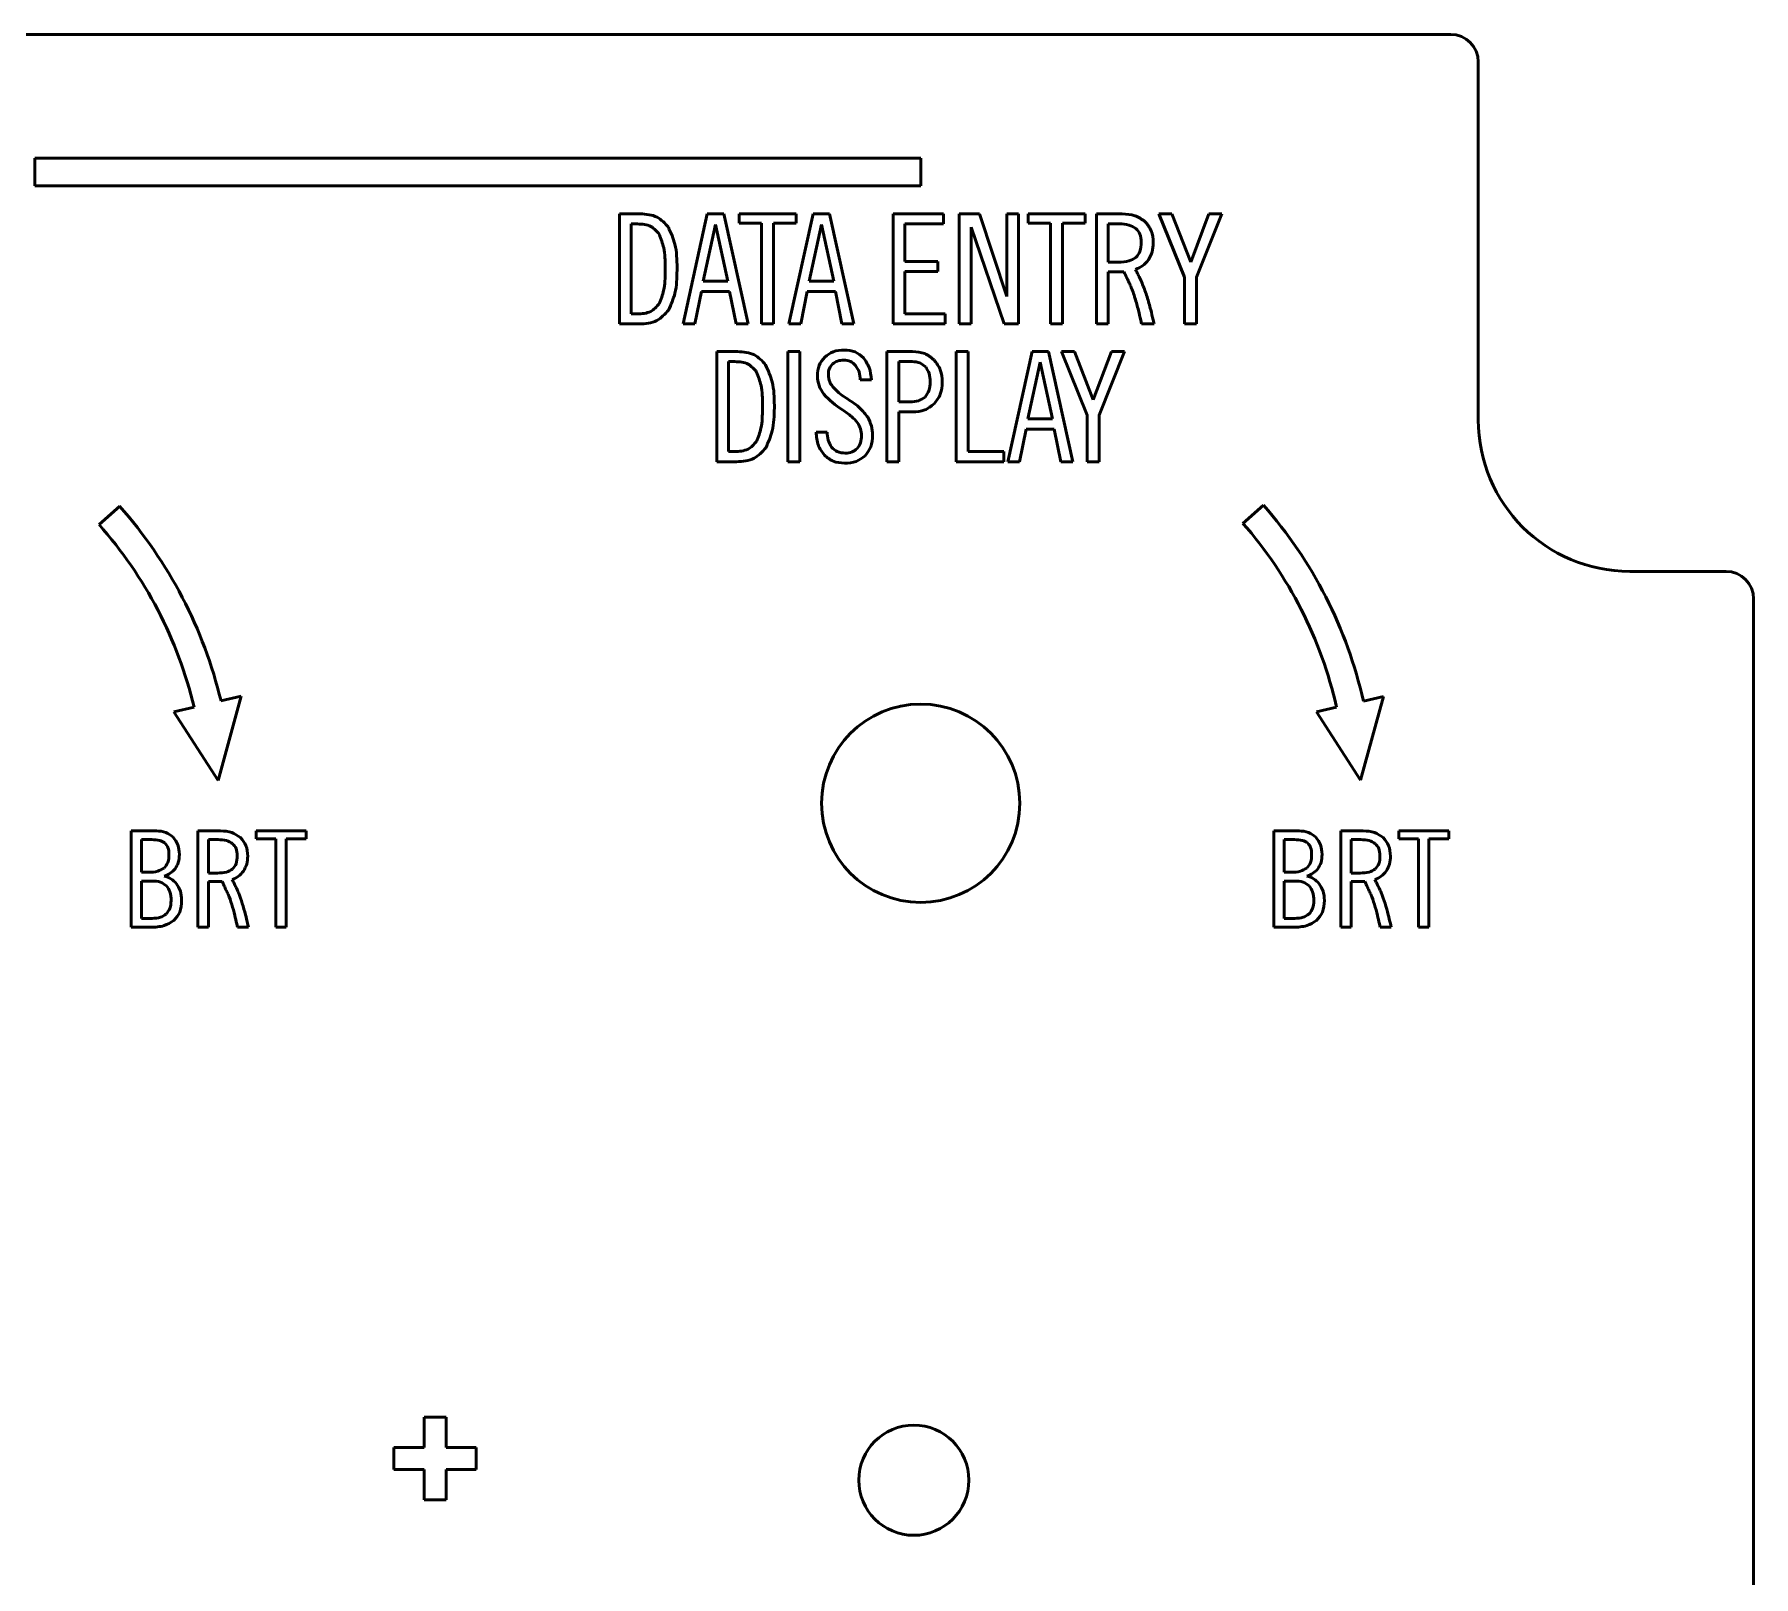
# Model space of a CAD drawing. Header units: millimetres. Extents: x 160 to 304, y 109 to 221.
# Drawn here: x 241.3 to 303.7, y 164.7 to 220.7 of the extents above; entities that cross this region are included whole.
import ezdxf

# ---------------------------------------------------------------- set-up
doc = ezdxf.new("R2010")
doc.units = ezdxf.units.MM
doc.header["$LTSCALE"] = 0.75
doc.layers.add('Visible', color=7, linetype='Continuous', lineweight=50)

msp = doc.modelspace()

# ---------------------------------------------------------------- linework, layer by layer
at = {"layer": 'Visible'}
for p, q in [((292.737, 220.655), (171.237, 220.655)), ((293.737, 206.655), (293.737, 219.655)), ((241.318, 215.155), (241.318, 216.155)), ((241.318, 216.155), (273.487, 216.155)), ((273.487, 216.155), (273.487, 215.155)), ((273.487, 215.155), (241.318, 215.155)), ((262.544, 210.139), (262.544, 214.139)), ((262.544, 214.139), (263.298, 214.139)), ((262.977, 213.773), (262.977, 210.504)), ((263.198, 213.773), (262.977, 213.773)), ((264.855, 210.139), (265.736, 214.139)), ((266.035, 213.756), (265.586, 211.69)), ((265.736, 214.139), (266.334, 214.139)), ((266.483, 211.69), (266.035, 213.756)), ((266.334, 214.139), (267.22, 210.139)), ((266.893, 214.139), (268.96, 214.139)), ((266.893, 213.801), (266.893, 214.139)), ((267.708, 213.801), (266.893, 213.801)), ((267.708, 210.139), (267.708, 213.801)), ((268.96, 213.801), (268.14, 213.801)), ((268.14, 213.801), (268.14, 210.139)), ((268.7, 210.139), (269.58, 214.139)), ((268.96, 214.139), (268.96, 213.801)), ((269.88, 213.756), (269.431, 211.69)), ((269.58, 214.139), (270.179, 214.139)), ((270.328, 211.69), (269.88, 213.756)), ((270.179, 214.139), (271.065, 210.139)), ((272.483, 210.139), (272.483, 214.139)), ((272.483, 214.139), (274.312, 214.139)), ((274.312, 213.773), (272.916, 213.773)), ((272.916, 213.773), (272.916, 212.41)), ((274.312, 214.139), (274.312, 213.773)), ((274.888, 210.139), (274.888, 214.139)), ((274.888, 214.139), (275.619, 214.139)), ((276.517, 210.139), (275.32, 213.651)), ((275.32, 213.651), (275.32, 210.139)), ((275.619, 214.139), (276.611, 211.141)), ((276.611, 214.139), (277.043, 214.139)), ((276.611, 211.141), (276.611, 214.139)), ((277.043, 214.139), (277.043, 210.139)), ((277.392, 214.139), (279.459, 214.139)), ((277.392, 213.801), (277.392, 214.139)), ((278.206, 213.801), (277.392, 213.801)), ((278.206, 210.139), (278.206, 213.801)), ((279.459, 213.801), (278.639, 213.801)), ((278.639, 213.801), (278.639, 210.139)), ((279.459, 214.139), (279.459, 213.801)), ((279.869, 210.139), (279.869, 214.139)), ((279.869, 214.139), (280.805, 214.139)), ((280.301, 213.773), (280.301, 212.388)), ((280.7, 213.773), (280.301, 213.773)), ((283.071, 211.834), (282.134, 214.139)), ((282.134, 214.139), (282.605, 214.139)), ((282.605, 214.139), (283.292, 212.388)), ((283.292, 212.388), (283.957, 214.139)), ((284.428, 214.139), (283.503, 211.834)), ((283.957, 214.139), (284.428, 214.139)), ((272.916, 212.41), (274.112, 212.41)), ((274.112, 212.41), (274.112, 212.044)), ((280.301, 212.388), (280.677, 212.388)), ((264.206, 212.05), (264.206, 212.2)), ((264.639, 212.177), (264.639, 212.089)), ((265.586, 211.69), (266.483, 211.69)), ((269.431, 211.69), (270.328, 211.69)), ((274.112, 212.044), (272.916, 212.044)), ((272.916, 212.044), (272.916, 210.504)), ((280.866, 212.033), (280.301, 212.039)), ((280.301, 212.039), (280.301, 210.139)), ((280.893, 211.981), (280.866, 212.033)), ((281.287, 212.122), (281.315, 212.067)), ((283.071, 210.139), (283.071, 211.834)), ((283.503, 211.834), (283.503, 210.139)), ((265.525, 211.324), (265.287, 210.139)), ((266.544, 211.324), (265.525, 211.324)), ((266.783, 210.139), (266.544, 211.324)), ((269.37, 211.324), (269.132, 210.139)), ((270.389, 211.324), (269.37, 211.324)), ((270.628, 210.139), (270.389, 211.324)), ((262.977, 210.504), (263.193, 210.504)), ((272.916, 210.504), (274.378, 210.504)), ((274.378, 210.504), (274.378, 210.139)), ((263.265, 210.139), (262.544, 210.139)), ((265.287, 210.139), (264.855, 210.139)), ((267.22, 210.139), (266.783, 210.139)), ((268.14, 210.139), (267.708, 210.139)), ((269.132, 210.139), (268.7, 210.139)), ((271.065, 210.139), (270.628, 210.139)), ((274.378, 210.139), (272.483, 210.139)), ((275.32, 210.139), (274.888, 210.139)), ((277.043, 210.139), (276.517, 210.139)), ((278.639, 210.139), (278.206, 210.139)), ((280.301, 210.139), (279.869, 210.139)), ((281.508, 210.139), (281.478, 210.28)), ((281.963, 210.139), (281.508, 210.139)), ((281.929, 210.288), (281.963, 210.139)), ((283.503, 210.139), (283.071, 210.139)), ((266.078, 205.139), (266.078, 209.139)), ((266.078, 209.139), (266.831, 209.139)), ((266.51, 208.773), (266.51, 205.504)), ((266.732, 208.773), (266.51, 208.773)), ((268.66, 209.139), (269.092, 209.139)), ((268.66, 205.139), (268.66, 209.139)), ((269.092, 209.139), (269.092, 205.139)), ((272.261, 205.139), (272.261, 209.139)), ((272.261, 209.139), (273.192, 209.139)), ((272.693, 208.773), (272.693, 207.31)), ((273.18, 208.773), (272.693, 208.773)), ((274.776, 205.139), (274.776, 209.139)), ((274.776, 209.139), (275.208, 209.139)), ((275.208, 209.139), (275.208, 205.504)), ((276.649, 205.139), (277.53, 209.139)), ((277.829, 208.756), (277.38, 206.69)), ((277.53, 209.139), (278.128, 209.139)), ((278.277, 206.69), (277.829, 208.756)), ((278.128, 209.139), (279.014, 205.139)), ((279.535, 206.834), (278.599, 209.139)), ((278.599, 209.139), (279.07, 209.139)), ((279.07, 209.139), (279.757, 207.388)), ((279.757, 207.388), (280.421, 209.139)), ((280.892, 209.139), (279.967, 206.834)), ((280.421, 209.139), (280.892, 209.139)), ((271.696, 208.108), (271.291, 208.108)), ((272.693, 207.31), (273.092, 207.31)), ((267.74, 207.05), (267.74, 207.2)), ((268.172, 207.177), (268.172, 207.089)), ((273.203, 206.945), (272.693, 206.945)), ((272.693, 206.945), (272.693, 205.139)), ((277.38, 206.69), (278.277, 206.69)), ((279.535, 205.139), (279.535, 206.834)), ((279.967, 206.834), (279.967, 205.139)), ((269.69, 206.213), (270.089, 206.213)), ((277.319, 206.324), (277.081, 205.139)), ((278.338, 206.324), (277.319, 206.324)), ((278.577, 205.139), (278.338, 206.324)), ((266.51, 205.504), (266.726, 205.504)), ((275.208, 205.504), (276.51, 205.504)), ((276.51, 205.504), (276.51, 205.139)), ((266.798, 205.139), (266.078, 205.139)), ((269.092, 205.139), (268.66, 205.139)), ((272.693, 205.139), (272.261, 205.139)), ((276.51, 205.139), (274.776, 205.139)), ((277.081, 205.139), (276.649, 205.139)), ((279.014, 205.139), (278.577, 205.139)), ((279.967, 205.139), (279.535, 205.139)), ((285.188, 202.9), (285.94, 203.56)), ((243.646, 202.859), (244.396, 203.521)), ((302.737, 201.155), (299.237, 201.155)), ((303.737, 129.155), (303.737, 200.155)), ((246.362, 196.056), (247.102, 196.227)), ((248.807, 196.62), (247.975, 193.566)), ((248.076, 196.452), (248.807, 196.62)), ((287.859, 196.053), (288.59, 196.222)), ((288.59, 196.222), (288.589, 196.226)), ((290.295, 196.615), (289.465, 193.572)), ((289.564, 196.447), (290.295, 196.615)), ((247.975, 193.566), (246.362, 196.056)), ((289.465, 193.572), (287.859, 196.053)), ((244.809, 188.235), (244.809, 191.735)), ((244.809, 191.735), (245.73, 191.735)), ((247.24, 188.235), (247.24, 191.735)), ((247.24, 191.735), (248.06, 191.735)), ((249.356, 191.735), (251.165, 191.735)), ((249.356, 191.439), (249.356, 191.735)), ((251.165, 191.735), (251.165, 191.439)), ((286.309, 188.235), (286.309, 191.735)), ((286.309, 191.735), (287.23, 191.735)), ((288.74, 188.235), (288.74, 191.735)), ((288.74, 191.735), (289.56, 191.735)), ((290.856, 191.735), (292.665, 191.735)), ((290.856, 191.439), (290.856, 191.735)), ((292.665, 191.735), (292.665, 191.439)), ((245.187, 191.415), (245.187, 190.232)), ((245.566, 191.415), (245.187, 191.415)), ((247.619, 191.415), (247.619, 190.203)), ((247.968, 191.415), (247.619, 191.415)), ((250.069, 191.439), (249.356, 191.439)), ((250.069, 188.235), (250.069, 191.439)), ((251.165, 191.439), (250.447, 191.439)), ((250.447, 191.439), (250.447, 188.235)), ((286.687, 191.415), (286.687, 190.232)), ((287.066, 191.415), (286.687, 191.415)), ((289.118, 191.415), (289.118, 190.203)), ((289.468, 191.415), (289.118, 191.415)), ((291.569, 191.439), (290.856, 191.439)), ((291.569, 188.235), (291.569, 191.439)), ((292.665, 191.439), (291.947, 191.439)), ((291.947, 191.439), (291.947, 188.235)), ((245.187, 190.232), (245.444, 190.232)), ((245.187, 189.912), (245.187, 188.555)), ((245.566, 189.912), (245.187, 189.912)), ((247.619, 190.203), (247.948, 190.203)), ((248.113, 189.893), (247.619, 189.898)), ((247.619, 189.898), (247.619, 188.235)), ((248.137, 189.847), (248.113, 189.893)), ((248.481, 189.97), (248.506, 189.922)), ((286.687, 190.232), (286.944, 190.232)), ((286.687, 189.912), (286.687, 188.555)), ((287.066, 189.912), (286.687, 189.912)), ((289.118, 190.203), (289.448, 190.203)), ((289.613, 189.893), (289.118, 189.898)), ((289.118, 189.898), (289.118, 188.235)), ((289.637, 189.847), (289.613, 189.893)), ((289.981, 189.97), (290.006, 189.922)), ((245.522, 188.235), (244.809, 188.235)), ((245.187, 188.555), (245.575, 188.555)), ((247.619, 188.235), (247.24, 188.235)), ((248.675, 188.235), (248.649, 188.358)), ((249.073, 188.235), (248.675, 188.235)), ((249.044, 188.366), (249.073, 188.235)), ((250.447, 188.235), (250.069, 188.235)), ((287.022, 188.235), (286.309, 188.235)), ((286.687, 188.555), (287.075, 188.555)), ((289.118, 188.235), (288.74, 188.235)), ((290.175, 188.235), (290.149, 188.358)), ((290.573, 188.235), (290.175, 188.235)), ((290.544, 188.366), (290.573, 188.235)), ((291.947, 188.235), (291.569, 188.235)), ((255.449, 169.347), (255.449, 170.447)), ((255.449, 170.447), (256.249, 170.447)), ((256.249, 170.447), (256.249, 169.347)), ((254.349, 169.347), (255.449, 169.347)), ((254.349, 168.547), (254.349, 169.347)), ((256.249, 169.347), (257.349, 169.347)), ((257.349, 169.347), (257.349, 168.547)), ((255.449, 168.547), (254.349, 168.547)), ((255.449, 167.447), (255.449, 168.547)), ((257.349, 168.547), (256.249, 168.547)), ((256.249, 168.547), (256.249, 167.447)), ((256.249, 167.447), (255.449, 167.447))]:
    msp.add_line(p, q, dxfattribs=at)
at = {"layer": 'Visible', "extrusion": (0, 0, -1)}
for centre, radius in [((-273.487, 192.735), 3.6), ((-273.237, 168.155), 2)]:
    msp.add_circle(centre, radius, dxfattribs=at)
for centre, radius, start, end in [((-292.737, 219.655), 1, 90, 180), ((-299.237, 206.655), 5.5, 270, 0), ((-273.765, 192.877), 16.197, 138.73268, 167.26732), ((-232.005, 192.577), 16.532, 138.54723, 166.44495), ((-302.737, 200.155), 1, 90, 180)]:
    msp.add_arc(centre, radius, start, end, dxfattribs=at)
at = {"layer": 'Visible'}
for centre, radius, start, end in [((278.249, 210.606), 2.98, 24.68132, 27.46821), ((291.145, 216.59), 11.237, 204.94996, 205.904), ((277.426, 209.921), 4.018, 23.33011, 25.98171), ((271.312, 207.083), 11.176, 25.70752, 26.4824), ((278.982, 210.537), 2.767, 22.0027, 26.0859), ((277.297, 209.898), 4.145, 16.57196, 22.92171), ((272.069, 208.283), 9.617, 14.13664, 16.91182), ((276.785, 209.615), 5.149, 17.0459, 22.3515), ((273.019, 208.404), 9.105, 14.32443, 17.3871), ((270.294, 207.824), 11.45, 12.38648, 14.19533), ((268.944, 207.359), 13.312, 12.71263, 14.3437), ((272.218, 209.551), 2.979, 221.09826, 238.09024), ((272.169, 209.598), 2.559, 224.5088, 238.49), ((268.881, 204.298), 3.244, 49.78004, 57.09365), ((270.075, 205.692), 1.409, 37.57358, 50.26469), ((232.005, 192.577), 15.532, 13.59112, 41.45277), ((273.765, 192.877), 15.197, 12.73268, 41.26732), ((245.821, 188.643), 2.61, 24.68339, 27.46768), ((239.776, 185.573), 9.753, 25.70689, 26.48384), ((287.321, 188.643), 2.61, 24.68339, 27.46768), ((281.276, 185.573), 9.753, 25.70689, 26.48384), ((257.087, 193.871), 9.81, 204.94863, 205.90484), ((245.103, 188.045), 3.515, 23.33004, 25.98185), ((244.99, 188.024), 3.627, 16.57226, 22.92141), ((246.463, 188.583), 2.423, 22.0041, 26.0846), ((244.542, 187.777), 4.506, 17.04584, 22.3514), ((298.587, 193.871), 9.81, 204.94863, 205.90484), ((286.603, 188.045), 3.515, 23.33004, 25.98185), ((286.49, 188.024), 3.627, 16.57226, 22.92141), ((287.963, 188.583), 2.423, 22.0041, 26.0846), ((286.042, 187.777), 4.506, 17.04584, 22.3514), ((240.417, 186.611), 8.414, 14.13632, 16.91182), ((238.861, 186.209), 10.021, 12.38655, 14.19505), ((241.248, 186.717), 7.966, 14.32424, 17.38736), ((237.685, 185.803), 11.644, 12.71255, 14.34408), ((281.917, 186.611), 8.414, 14.13632, 16.91182), ((280.361, 186.209), 10.021, 12.38655, 14.19505), ((282.748, 186.717), 7.966, 14.32424, 17.38736), ((279.185, 185.803), 11.644, 12.71255, 14.34408)]:
    msp.add_arc(centre, radius, start, end, dxfattribs=at)
for points, knots in [([(263.996, 213.391), (263.902, 213.502), (263.697, 213.747), (263.374, 213.764), (263.198, 213.773)], [-0.09206365, -0.09206365, -0.09206365, -0.09206365, -0.05022507, 0, 0, 0, 0]), ([(263.298, 214.139), (263.517, 214.124), (263.926, 214.098), (264.197, 213.793), (264.323, 213.651)], [-0.117659, -0.117659, -0.117659, -0.117659, -0.054831, 0, 0, 0, 0]), ([(264.323, 213.651), (264.415, 213.449), (264.626, 212.983), (264.634, 212.469), (264.639, 212.177)], [-0.1521337, -0.1521337, -0.1521337, -0.1521337, -0.0862347, 0, 0, 0, 0]), ([(281.303, 213.612), (281.221, 213.659), (281.034, 213.764), (280.819, 213.77), (280.7, 213.773)], [-0.06333559, -0.06333559, -0.06333559, -0.06333559, -0.03527078, 0, 0, 0, 0]), ([(280.805, 214.139), (280.965, 214.13), (281.266, 214.114), (281.514, 213.942), (281.63, 213.862)], [-0.08860736, -0.08860736, -0.08860736, -0.08860736, -0.04169428, 0, 0, 0, 0]), ([(281.497, 213.108), (281.493, 213.212), (281.484, 213.403), (281.36, 213.547), (281.303, 213.612)], [-0.05541698, -0.05541698, -0.05541698, -0.05541698, -0.02524661, 0, 0, 0, 0]), ([(281.63, 213.862), (281.719, 213.756), (281.905, 213.533), (281.925, 213.243), (281.935, 213.092)], [-0.084742, -0.084742, -0.084742, -0.084742, -0.04428886, 0, 0, 0, 0]), ([(264.206, 212.2), (264.205, 212.438), (264.202, 212.848), (264.057, 213.23), (263.996, 213.391)], [-0.1218096, -0.1218096, -0.1218096, -0.1218096, -0.0511148, 0, 0, 0, 0]), ([(281.303, 212.549), (281.36, 212.62), (281.488, 212.783), (281.494, 212.991), (281.497, 213.108)], [-0.06062623, -0.06062623, -0.06062623, -0.06062623, -0.03400381, 0, 0, 0, 0]), ([(281.935, 213.092), (281.929, 212.977), (281.917, 212.757), (281.809, 212.564), (281.758, 212.471)], [-0.06528771, -0.06528771, -0.06528771, -0.06528771, -0.03147793, 0, 0, 0, 0]), ([(280.677, 212.388), (280.805, 212.39), (281.028, 212.393), (281.221, 212.502), (281.303, 212.549)], [-0.06553812, -0.06553812, -0.06553812, -0.06553812, -0.0280648, 0, 0, 0, 0]), ([(281.758, 212.471), (281.693, 212.392), (281.566, 212.235), (281.379, 212.159), (281.287, 212.122)], [-0.05946838, -0.05946838, -0.05946838, -0.05946838, -0.02929803, 0, 0, 0, 0]), ([(263.99, 210.875), (264.053, 211.033), (264.202, 211.409), (264.205, 211.815), (264.206, 212.05)], [-0.1203268, -0.1203268, -0.1203268, -0.1203268, -0.0697386, 0, 0, 0, 0]), ([(264.639, 212.089), (264.633, 211.807), (264.624, 211.303), (264.419, 210.844), (264.328, 210.643)], [-0.1492229, -0.1492229, -0.1492229, -0.1492229, -0.0656213, 0, 0, 0, 0]), ([(281.381, 211.931), (281.395, 211.903), (281.423, 211.844), (281.452, 211.785), (281.467, 211.754)], [-0.01969883, -0.01969883, -0.01969883, -0.01969883, -0.0103139, 0, 0, 0, 0]), ([(263.193, 210.504), (263.367, 210.513), (263.686, 210.529), (263.895, 210.767), (263.99, 210.875)], [-0.09137935, -0.09137935, -0.09137935, -0.09137935, -0.04147842, 0, 0, 0, 0]), ([(264.328, 210.643), (264.197, 210.496), (263.916, 210.18), (263.492, 210.153), (263.265, 210.139)], [-0.1220161, -0.1220161, -0.1220161, -0.1220161, -0.0652184, 0, 0, 0, 0]), ([(270.002, 208.939), (270.1, 209.013), (270.309, 209.171), (270.571, 209.186), (270.71, 209.194)], [-0.0767046, -0.0767046, -0.0767046, -0.0767046, -0.04062138, 0, 0, 0, 0]), ([(270.71, 209.194), (270.846, 209.184), (271.11, 209.165), (271.311, 208.994), (271.408, 208.912)], [-0.07707963, -0.07707963, -0.07707963, -0.07707963, -0.03711517, 0, 0, 0, 0]), ([(267.53, 208.391), (267.436, 208.502), (267.23, 208.747), (266.908, 208.764), (266.732, 208.773)], [-0.09206365, -0.09206365, -0.09206365, -0.09206365, -0.05022507, 0, 0, 0, 0]), ([(266.831, 209.139), (267.05, 209.124), (267.46, 209.098), (267.73, 208.793), (267.856, 208.651)], [-0.117659, -0.117659, -0.117659, -0.117659, -0.054831, 0, 0, 0, 0]), ([(267.856, 208.651), (267.948, 208.449), (268.16, 207.983), (268.168, 207.469), (268.172, 207.177)], [-0.1521337, -0.1521337, -0.1521337, -0.1521337, -0.0862347, 0, 0, 0, 0]), ([(269.735, 208.252), (269.744, 208.386), (269.762, 208.643), (269.924, 208.843), (270.002, 208.939)], [-0.07534739, -0.07534739, -0.07534739, -0.07534739, -0.03626538, 0, 0, 0, 0]), ([(270.289, 208.69), (270.243, 208.637), (270.148, 208.526), (270.138, 208.379), (270.133, 208.302)], [-0.04278535, -0.04278535, -0.04278535, -0.04278535, -0.02249746, 0, 0, 0, 0]), ([(270.693, 208.828), (270.615, 208.824), (270.467, 208.815), (270.346, 208.73), (270.289, 208.69)], [-0.04350757, -0.04350757, -0.04350757, -0.04350757, -0.02066731, 0, 0, 0, 0]), ([(271.125, 208.629), (271.066, 208.687), (270.946, 208.805), (270.778, 208.821), (270.693, 208.828)], [-0.04893492, -0.04893492, -0.04893492, -0.04893492, -0.02488147, 0, 0, 0, 0]), ([(271.291, 208.108), (271.285, 208.208), (271.273, 208.396), (271.172, 208.554), (271.125, 208.629)], [-0.05544421, -0.05544421, -0.05544421, -0.05544421, -0.02602254, 0, 0, 0, 0]), ([(271.408, 208.912), (271.486, 208.799), (271.654, 208.557), (271.681, 208.264), (271.696, 208.108)], [-0.08664377, -0.08664377, -0.08664377, -0.08664377, -0.04604697, 0, 0, 0, 0]), ([(273.668, 208.579), (273.601, 208.636), (273.461, 208.754), (273.277, 208.767), (273.18, 208.773)], [-0.05370915, -0.05370915, -0.05370915, -0.05370915, -0.02812187, 0, 0, 0, 0]), ([(273.192, 209.139), (273.345, 209.128), (273.638, 209.109), (273.865, 208.923), (273.973, 208.834)], [-0.08574618, -0.08574618, -0.08574618, -0.08574618, -0.04091151, 0, 0, 0, 0]), ([(273.834, 208.042), (273.83, 208.147), (273.822, 208.341), (273.716, 208.504), (273.668, 208.579)], [-0.05716545, -0.05716545, -0.05716545, -0.05716545, -0.02627528, 0, 0, 0, 0]), ([(273.973, 208.834), (274.06, 208.72), (274.242, 208.481), (274.262, 208.181), (274.272, 208.025)], [-0.0879621, -0.0879621, -0.0879621, -0.0879621, -0.04576761, 0, 0, 0, 0]), ([(267.74, 207.2), (267.739, 207.438), (267.736, 207.848), (267.591, 208.23), (267.53, 208.391)], [-0.1218096, -0.1218096, -0.1218096, -0.1218096, -0.0511148, 0, 0, 0, 0]), ([(269.973, 207.593), (269.903, 207.692), (269.765, 207.891), (269.745, 208.132), (269.735, 208.252)], [-0.07122603, -0.07122603, -0.07122603, -0.07122603, -0.03554409, 0, 0, 0, 0]), ([(270.133, 208.302), (270.143, 208.209), (270.161, 208.021), (270.283, 207.876), (270.344, 207.803)], [-0.05527172, -0.05527172, -0.05527172, -0.05527172, -0.0278913, 0, 0, 0, 0]), ([(273.646, 207.488), (273.701, 207.562), (273.822, 207.725), (273.83, 207.93), (273.834, 208.042)], [-0.05973557, -0.05973557, -0.05973557, -0.05973557, -0.03275029, 0, 0, 0, 0]), ([(274.272, 208.025), (274.261, 207.875), (274.241, 207.585), (274.064, 207.355), (273.978, 207.244)], [-0.08512168, -0.08512168, -0.08512168, -0.08512168, -0.04115279, 0, 0, 0, 0]), ([(270.831, 207.416), (270.994, 207.31), (271.274, 207.128), (271.478, 206.866), (271.563, 206.756)], [-0.09905907, -0.09905907, -0.09905907, -0.09905907, -0.04135802, 0, 0, 0, 0]), ([(273.092, 207.31), (273.203, 207.315), (273.405, 207.322), (273.571, 207.436), (273.646, 207.488)], [-0.05923684, -0.05923684, -0.05923684, -0.05923684, -0.02679975, 0, 0, 0, 0]), ([(267.524, 205.875), (267.587, 206.033), (267.736, 206.409), (267.738, 206.815), (267.74, 207.05)], [-0.1203268, -0.1203268, -0.1203268, -0.1203268, -0.0697386, 0, 0, 0, 0]), ([(268.172, 207.089), (268.167, 206.807), (268.157, 206.303), (267.952, 205.844), (267.862, 205.643)], [-0.1492229, -0.1492229, -0.1492229, -0.1492229, -0.0656213, 0, 0, 0, 0]), ([(271.563, 206.756), (271.614, 206.652), (271.717, 206.446), (271.732, 206.216), (271.74, 206.103)], [-0.06832929, -0.06832929, -0.06832929, -0.06832929, -0.03380979, 0, 0, 0, 0]), ([(273.978, 207.244), (273.869, 207.157), (273.642, 206.976), (273.352, 206.955), (273.203, 206.945)], [-0.08488389, -0.08488389, -0.08488389, -0.08488389, -0.04385583, 0, 0, 0, 0]), ([(269.989, 205.377), (269.906, 205.49), (269.725, 205.738), (269.702, 206.046), (269.69, 206.213)], [-0.09045054, -0.09045054, -0.09045054, -0.09045054, -0.04904708, 0, 0, 0, 0]), ([(270.089, 206.213), (270.095, 206.113), (270.106, 205.919), (270.203, 205.752), (270.25, 205.671)], [-0.05732637, -0.05732637, -0.05732637, -0.05732637, -0.02769006, 0, 0, 0, 0]), ([(271.181, 205.621), (271.227, 205.687), (271.326, 205.826), (271.336, 205.996), (271.341, 206.086)], [-0.05012471, -0.05012471, -0.05012471, -0.05012471, -0.02634677, 0, 0, 0, 0]), ([(271.341, 206.086), (271.335, 206.169), (271.322, 206.336), (271.235, 206.48), (271.192, 206.551)], [-0.04950059, -0.04950059, -0.04950059, -0.04950059, -0.0248387, 0, 0, 0, 0]), ([(271.74, 206.103), (271.732, 205.955), (271.716, 205.678), (271.546, 205.458), (271.467, 205.355)], [-0.08130796, -0.08130796, -0.08130796, -0.08130796, -0.03824079, 0, 0, 0, 0]), ([(266.726, 205.504), (266.901, 205.513), (267.22, 205.529), (267.429, 205.767), (267.524, 205.875)], [-0.09137934, -0.09137934, -0.09137934, -0.09137934, -0.04147847, 0, 0, 0, 0]), ([(267.862, 205.643), (267.731, 205.496), (267.45, 205.18), (267.025, 205.153), (266.798, 205.139)], [-0.1220161, -0.1220161, -0.1220161, -0.1220161, -0.0652184, 0, 0, 0, 0]), ([(270.25, 205.671), (270.315, 205.606), (270.452, 205.469), (270.646, 205.456), (270.748, 205.449)], [-0.05621463, -0.05621463, -0.05621463, -0.05621463, -0.02960881, 0, 0, 0, 0]), ([(270.748, 205.449), (270.834, 205.454), (270.997, 205.465), (271.122, 205.571), (271.181, 205.621)], [-0.04761637, -0.04761637, -0.04761637, -0.04761637, -0.02259149, 0, 0, 0, 0]), ([(270.721, 205.083), (270.578, 205.094), (270.303, 205.114), (270.091, 205.291), (269.989, 205.377)], [-0.08060445, -0.08060445, -0.08060445, -0.08060445, -0.03895517, 0, 0, 0, 0]), ([(271.467, 205.355), (271.363, 205.276), (271.143, 205.108), (270.867, 205.092), (270.721, 205.083)], [-0.08099406, -0.08099406, -0.08099406, -0.08099406, -0.04273421, 0, 0, 0, 0]), ([(245.73, 191.735), (245.848, 191.727), (246.075, 191.712), (246.252, 191.57), (246.336, 191.502)], [-0.06631231, -0.06631231, -0.06631231, -0.06631231, -0.03176435, 0, 0, 0, 0]), ([(248.06, 191.735), (248.199, 191.727), (248.463, 191.713), (248.68, 191.563), (248.782, 191.492)], [-0.0775313, -0.0775313, -0.0775313, -0.0775313, -0.0364826, 0, 0, 0, 0]), ([(287.23, 191.735), (287.348, 191.727), (287.575, 191.712), (287.752, 191.57), (287.836, 191.502)], [-0.06631231, -0.06631231, -0.06631231, -0.06631231, -0.03176435, 0, 0, 0, 0]), ([(289.56, 191.735), (289.699, 191.727), (289.963, 191.713), (290.18, 191.563), (290.282, 191.492)], [-0.0775313, -0.0775313, -0.0775313, -0.0775313, -0.0364826, 0, 0, 0, 0]), ([(246.041, 191.294), (245.977, 191.329), (245.831, 191.411), (245.662, 191.413), (245.566, 191.415)], [-0.04969433, -0.04969433, -0.04969433, -0.04969433, -0.02827913, 0, 0, 0, 0]), ([(246.186, 190.882), (246.183, 190.967), (246.178, 191.121), (246.083, 191.241), (246.041, 191.294)], [-0.04473437, -0.04473437, -0.04473437, -0.04473437, -0.01986538, 0, 0, 0, 0]), ([(246.336, 191.502), (246.403, 191.414), (246.542, 191.229), (246.557, 190.998), (246.564, 190.877)], [-0.06786986, -0.06786986, -0.06786986, -0.06786986, -0.03548437, 0, 0, 0, 0]), ([(248.496, 191.274), (248.424, 191.315), (248.26, 191.407), (248.072, 191.412), (247.968, 191.415)], [-0.05541882, -0.05541882, -0.05541882, -0.05541882, -0.03086211, 0, 0, 0, 0]), ([(248.666, 190.833), (248.661, 190.924), (248.654, 191.091), (248.545, 191.217), (248.496, 191.274)], [-0.04848981, -0.04848981, -0.04848981, -0.04848981, -0.02209073, 0, 0, 0, 0]), ([(248.782, 191.492), (248.86, 191.4), (249.022, 191.205), (249.04, 190.951), (249.049, 190.819)], [-0.07414927, -0.07414927, -0.07414927, -0.07414927, -0.03875274, 0, 0, 0, 0]), ([(287.541, 191.294), (287.477, 191.329), (287.331, 191.411), (287.162, 191.413), (287.066, 191.415)], [-0.04969433, -0.04969433, -0.04969433, -0.04969433, -0.02827913, 0, 0, 0, 0]), ([(287.686, 190.882), (287.683, 190.967), (287.678, 191.121), (287.583, 191.241), (287.541, 191.294)], [-0.04473437, -0.04473437, -0.04473437, -0.04473437, -0.01986538, 0, 0, 0, 0]), ([(287.836, 191.502), (287.903, 191.414), (288.042, 191.229), (288.057, 190.998), (288.064, 190.877)], [-0.06786986, -0.06786986, -0.06786986, -0.06786986, -0.03548437, 0, 0, 0, 0]), ([(289.996, 191.274), (289.924, 191.315), (289.76, 191.407), (289.572, 191.412), (289.468, 191.415)], [-0.05541882, -0.05541882, -0.05541882, -0.05541882, -0.03086211, 0, 0, 0, 0]), ([(290.166, 190.833), (290.161, 190.924), (290.154, 191.091), (290.045, 191.217), (289.996, 191.274)], [-0.04848981, -0.04848981, -0.04848981, -0.04848981, -0.02209073, 0, 0, 0, 0]), ([(290.282, 191.492), (290.36, 191.4), (290.522, 191.205), (290.54, 190.951), (290.549, 190.819)], [-0.07414927, -0.07414927, -0.07414927, -0.07414927, -0.03875274, 0, 0, 0, 0]), ([(246.007, 190.382), (246.059, 190.446), (246.176, 190.59), (246.183, 190.777), (246.186, 190.882)], [-0.05436846, -0.05436846, -0.05436846, -0.05436846, -0.03026818, 0, 0, 0, 0]), ([(246.564, 190.877), (246.56, 190.778), (246.551, 190.591), (246.454, 190.433), (246.409, 190.358)], [-0.05491365, -0.05491365, -0.05491365, -0.05491365, -0.02569051, 0, 0, 0, 0]), ([(248.496, 190.344), (248.545, 190.406), (248.657, 190.548), (248.663, 190.731), (248.666, 190.833)], [-0.05304788, -0.05304788, -0.05304788, -0.05304788, -0.02975334, 0, 0, 0, 0]), ([(249.049, 190.819), (249.043, 190.719), (249.032, 190.526), (248.939, 190.357), (248.893, 190.276)], [-0.05712672, -0.05712672, -0.05712672, -0.05712672, -0.0275432, 0, 0, 0, 0]), ([(287.507, 190.382), (287.559, 190.446), (287.676, 190.59), (287.683, 190.777), (287.686, 190.882)], [-0.05436846, -0.05436846, -0.05436846, -0.05436846, -0.03026818, 0, 0, 0, 0]), ([(288.064, 190.877), (288.06, 190.778), (288.051, 190.591), (287.954, 190.433), (287.909, 190.358)], [-0.05491365, -0.05491365, -0.05491365, -0.05491365, -0.02569051, 0, 0, 0, 0]), ([(289.996, 190.344), (290.045, 190.406), (290.157, 190.548), (290.163, 190.731), (290.166, 190.833)], [-0.05304788, -0.05304788, -0.05304788, -0.05304788, -0.02975334, 0, 0, 0, 0]), ([(290.549, 190.819), (290.543, 190.719), (290.532, 190.526), (290.439, 190.357), (290.393, 190.276)], [-0.05712672, -0.05712672, -0.05712672, -0.05712672, -0.0275432, 0, 0, 0, 0]), ([(245.444, 190.232), (245.558, 190.234), (245.759, 190.238), (245.932, 190.339), (246.007, 190.382)], [-0.05905496, -0.05905496, -0.05905496, -0.05905496, -0.02563672, 0, 0, 0, 0]), ([(246.094, 189.738), (246.024, 189.788), (245.868, 189.902), (245.673, 189.909), (245.566, 189.912)], [-0.05678613, -0.05678613, -0.05678613, -0.05678613, -0.03145021, 0, 0, 0, 0]), ([(246.409, 190.358), (246.355, 190.297), (246.245, 190.175), (246.09, 190.119), (246.012, 190.092)], [-0.04855069, -0.04855069, -0.04855069, -0.04855069, -0.02446291, 0, 0, 0, 0]), ([(246.012, 190.092), (246.097, 190.066), (246.271, 190.015), (246.395, 189.882), (246.457, 189.815)], [-0.05331942, -0.05331942, -0.05331942, -0.05331942, -0.02703322, 0, 0, 0, 0]), ([(246.457, 189.815), (246.513, 189.729), (246.631, 189.545), (246.641, 189.326), (246.647, 189.209)], [-0.0644722, -0.0644722, -0.0644722, -0.0644722, -0.03438112, 0, 0, 0, 0]), ([(247.948, 190.203), (248.06, 190.205), (248.255, 190.208), (248.424, 190.303), (248.496, 190.344)], [-0.05734601, -0.05734601, -0.05734601, -0.05734601, -0.02455671, 0, 0, 0, 0]), ([(248.893, 190.276), (248.837, 190.206), (248.725, 190.069), (248.562, 190.003), (248.481, 189.97)], [-0.05203496, -0.05203496, -0.05203496, -0.05203496, -0.02563591, 0, 0, 0, 0]), ([(286.944, 190.232), (287.058, 190.234), (287.259, 190.238), (287.432, 190.339), (287.507, 190.382)], [-0.05905496, -0.05905496, -0.05905496, -0.05905496, -0.02563672, 0, 0, 0, 0]), ([(287.594, 189.738), (287.524, 189.788), (287.368, 189.902), (287.173, 189.909), (287.066, 189.912)], [-0.05678613, -0.05678613, -0.05678613, -0.05678613, -0.03145021, 0, 0, 0, 0]), ([(287.909, 190.358), (287.855, 190.297), (287.745, 190.175), (287.59, 190.119), (287.512, 190.092)], [-0.04855069, -0.04855069, -0.04855069, -0.04855069, -0.02446291, 0, 0, 0, 0]), ([(287.512, 190.092), (287.597, 190.066), (287.771, 190.015), (287.895, 189.882), (287.957, 189.815)], [-0.05331942, -0.05331942, -0.05331942, -0.05331942, -0.02703322, 0, 0, 0, 0]), ([(287.957, 189.815), (288.013, 189.729), (288.131, 189.545), (288.141, 189.326), (288.147, 189.209)], [-0.0644722, -0.0644722, -0.0644722, -0.0644722, -0.03438112, 0, 0, 0, 0]), ([(289.448, 190.203), (289.56, 190.205), (289.755, 190.208), (289.924, 190.303), (289.996, 190.344)], [-0.05734601, -0.05734601, -0.05734601, -0.05734601, -0.02455671, 0, 0, 0, 0]), ([(290.393, 190.276), (290.337, 190.206), (290.225, 190.069), (290.062, 190.003), (289.981, 189.97)], [-0.05203496, -0.05203496, -0.05203496, -0.05203496, -0.02563591, 0, 0, 0, 0]), ([(246.089, 188.715), (246.14, 188.779), (246.251, 188.92), (246.259, 189.101), (246.264, 189.2)], [-0.05269311, -0.05269311, -0.05269311, -0.05269311, -0.02869237, 0, 0, 0, 0]), ([(246.264, 189.2), (246.261, 189.31), (246.255, 189.506), (246.143, 189.667), (246.094, 189.738)], [-0.05751364, -0.05751364, -0.05751364, -0.05751364, -0.02535938, 0, 0, 0, 0]), ([(246.647, 189.209), (246.639, 189.059), (246.626, 188.783), (246.447, 188.573), (246.365, 188.477)], [-0.08040766, -0.08040766, -0.08040766, -0.08040766, -0.03681436, 0, 0, 0, 0]), ([(248.564, 189.803), (248.576, 189.778), (248.601, 189.727), (248.626, 189.675), (248.639, 189.648)], [-0.01723642, -0.01723642, -0.01723642, -0.01723642, -0.0090247, 0, 0, 0, 0]), ([(287.589, 188.715), (287.64, 188.779), (287.751, 188.92), (287.759, 189.101), (287.764, 189.2)], [-0.05269311, -0.05269311, -0.05269311, -0.05269311, -0.02869237, 0, 0, 0, 0]), ([(287.764, 189.2), (287.761, 189.31), (287.755, 189.506), (287.643, 189.667), (287.594, 189.738)], [-0.05751364, -0.05751364, -0.05751364, -0.05751364, -0.02535938, 0, 0, 0, 0]), ([(288.147, 189.209), (288.139, 189.059), (288.126, 188.783), (287.947, 188.573), (287.865, 188.477)], [-0.08040766, -0.08040766, -0.08040766, -0.08040766, -0.03681436, 0, 0, 0, 0]), ([(290.064, 189.803), (290.076, 189.778), (290.101, 189.727), (290.126, 189.675), (290.139, 189.648)], [-0.01723642, -0.01723642, -0.01723642, -0.01723642, -0.0090247, 0, 0, 0, 0]), ([(245.575, 188.555), (245.678, 188.558), (245.865, 188.565), (246.019, 188.668), (246.089, 188.715)], [-0.05476413, -0.05476413, -0.05476413, -0.05476413, -0.02468406, 0, 0, 0, 0]), ([(287.075, 188.555), (287.178, 188.558), (287.365, 188.565), (287.519, 188.668), (287.589, 188.715)], [-0.05476413, -0.05476413, -0.05476413, -0.05476413, -0.02468406, 0, 0, 0, 0]), ([(246.365, 188.477), (246.25, 188.407), (245.993, 188.249), (245.69, 188.24), (245.522, 188.235)], [-0.08911873, -0.08911873, -0.08911873, -0.08911873, -0.04933478, 0, 0, 0, 0]), ([(287.865, 188.477), (287.75, 188.407), (287.493, 188.249), (287.19, 188.24), (287.022, 188.235)], [-0.08911873, -0.08911873, -0.08911873, -0.08911873, -0.04933478, 0, 0, 0, 0])]:
    msp.add_open_spline(points, degree=3, knots=knots, dxfattribs=at)

doc.saveas('drawing.dxf')
